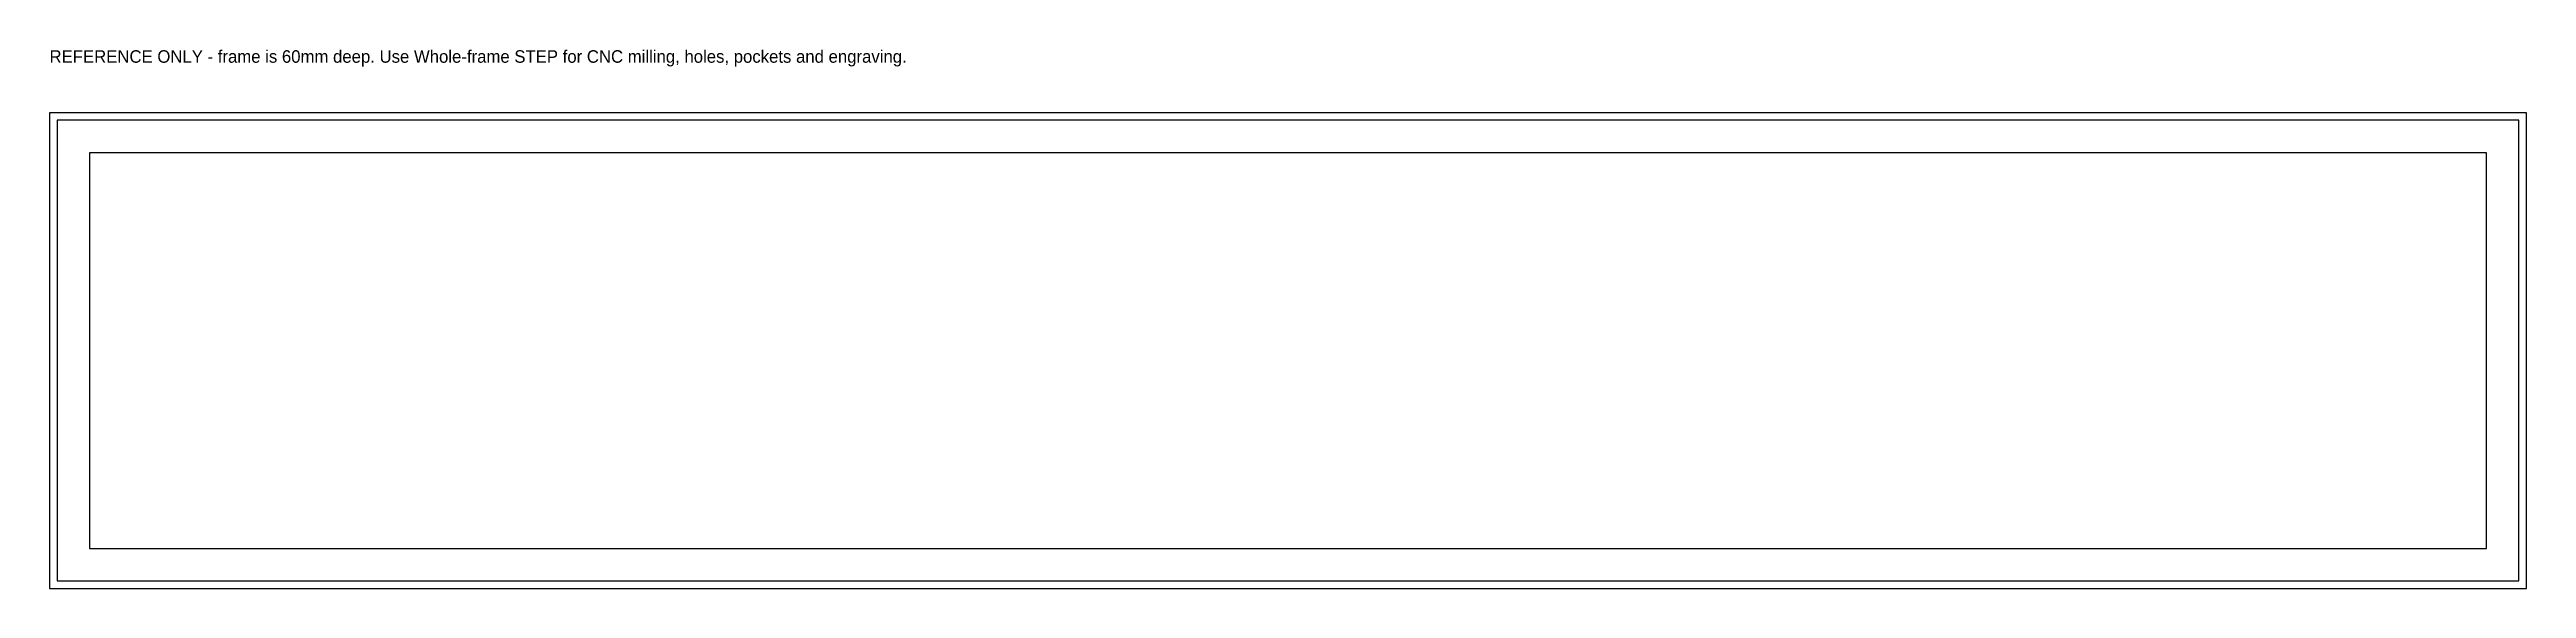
# Model space of a CAD drawing. Header units: millimetres. Extents: x 0 to 990, y 0 to 215.
import ezdxf

# ---------------------------------------------------------------- set-up
doc = ezdxf.new("R2010")
doc.units = ezdxf.units.MM
for name, color, linetype in [('FRONT_OPENING_REFERENCE', 7, 'Continuous'), ('NOTES', 7, 'Continuous'), ('OUTER_REFERENCE', 7, 'Continuous'), ('REAR_POCKET_REFERENCE', 7, 'Continuous')]:
    doc.layers.add(name, color=color, linetype=linetype)

msp = doc.modelspace()

# ---------------------------------------------------------------- linework, layer by layer
at = {"layer": 'FRONT_OPENING_REFERENCE'}
msp.add_lwpolyline([(16, 16), (974, 16), (974, 174), (16, 174)], close=True, dxfattribs=at)
at = {"layer": 'OUTER_REFERENCE'}
msp.add_lwpolyline([(0, 0), (990, 0), (990, 190), (0, 190)], close=True, dxfattribs=at)
at = {"layer": 'REAR_POCKET_REFERENCE'}
msp.add_lwpolyline([(3, 3), (987, 3), (987, 187), (3, 187)], close=True, dxfattribs=at)

# ---------------------------------------------------------------- texts
at = {"layer": 'NOTES'}
msp.add_text('REFERENCE ONLY - frame is 60mm deep. Use Whole-frame STEP for CNC milling, holes, pockets and engraving.', height=5, dxfattribs=at).set_placement((0, 210))

doc.saveas('drawing.dxf')
